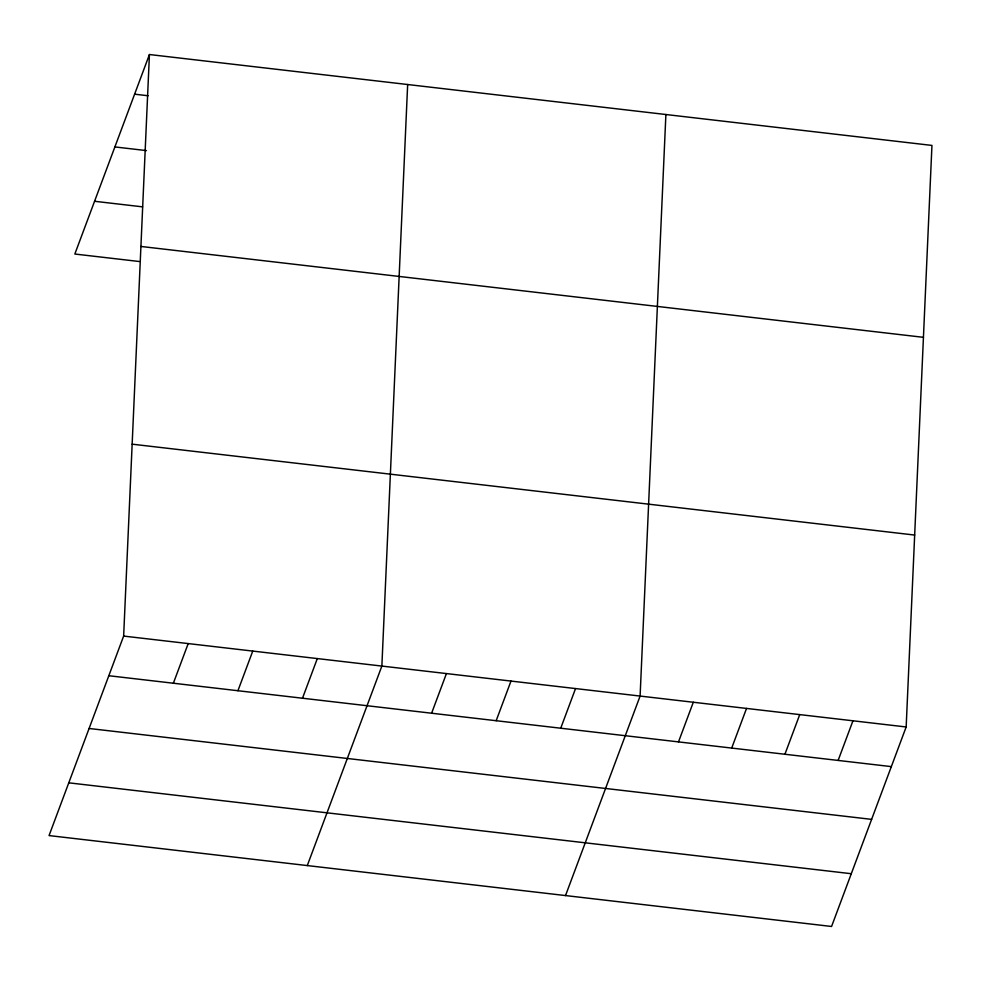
<?xml version="1.0" encoding="UTF-8"?>
<svg xmlns="http://www.w3.org/2000/svg" width="981" height="981" viewBox="0 0 981 981"><rect width="100%" height="100%" fill="white"/><g stroke="black" fill="none" stroke-linecap="round" stroke-linejoin="round"><path stroke-width="1.47" d="M123.643 636.08L149.431 54.531L931.95 145.421L906.162 726.97L831.569 926.469L49.05 835.579L123.643 636.08L906.162 726.97M407.655 84.525L381.867 666.074L307.286 865.573M665.891 114.519L640.103 696.069L565.522 895.567M149.431 54.531L74.838 254.03L139.4 261.522M173.367 683.23L188.193 643.585M237.929 690.722L252.755 651.077M302.491 698.227L317.317 658.582M431.603 713.224L446.429 673.579M496.165 720.716L510.991 681.072M560.727 728.221L575.54 688.576M678.496 741.894L693.309 702.249M731.703 748.074L746.529 708.429M784.91 754.254L799.736 714.609M838.13 760.434L852.955 720.79M134.605 94.188L148.119 95.758M114.875 146.929L146.414 150.596M94.556 201.277L142.601 206.856M140.921 246.452L923.44 337.329M132.153 444.172L914.672 535.062M108.817 675.725L891.337 766.615M89.087 728.478L871.619 819.368M68.768 782.826L851.3 873.715"/></g></svg>
